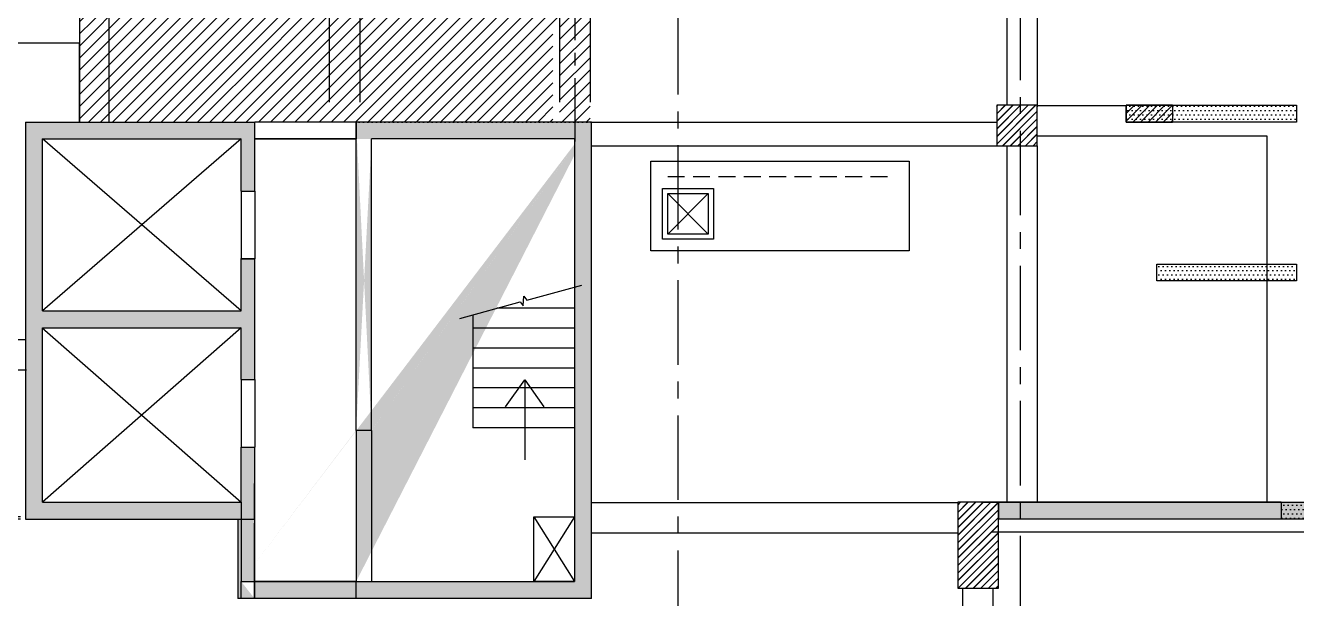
# Model space of a CAD drawing. Header units: millimetres. Extents: x -5 to 1510635, y -6 to 71285.
# Drawn here: x 253998 to 272798, y 18047 to 26536 of the extents above; entities that cross this region are included whole.
import ezdxf

# ---------------------------------------------------------------- set-up
doc = ezdxf.new("R2010")
doc.units = ezdxf.units.MM
doc.header["$LTSCALE"] = 1000
for name, pattern in [('CENTER', [2, 1.25, -0.25, 0.25, -0.25]), ('HIDDEN', [0.375, 0.25, -0.125]), ('S-BM G$0$HIDDEN', [9.524999999999999, 6.35, -3.175]), ('S-COL 1ST$0$HIDDEN', [9.524999999999999, 6.35, -3.175]), ('S-COL G$0$DASHED', [0.75, 0.5, -0.25])]:
    doc.linetypes.add(name, pattern=pattern)
for name, color, linetype in [('1', 1, 'CENTER'), ('OUT', 21, 'Continuous'), ('S-BM G$0$S-BEAM', 21, 'Continuous'), ('S-BM G$0$S-BEAMS-1', 21, 'Continuous'), ('S-BM G$0$SDIM-2', 11, 'Continuous'), ('S-COL 1ST$0$S-COL-1', 31, 'Continuous'), ('S-COL 1ST$0$S-COL-HATCH', 11, 'Continuous'), ('S-COL 1ST$0$S-RCWALL', 31, 'Continuous'), ('S-COL 1ST$0$S-RCWALL-HACH', 21, 'Continuous'), ('S-COL G$0$G RCW HACH', 11, 'Continuous'), ('S-COL G$0$S-COL-1', 31, 'Continuous'), ('S-COL G$0$S-COL-HATCH', 11, 'Continuous'), ('S-COL G$0$S-RCWALL', 31, 'Continuous'), ('S-COL G$0$S-RCWALL-HACH', 21, 'Continuous'), ('S-CUTL', 11, 'Continuous'), ('S-GRID', 11, 'CENTER'), ('S-SLAB-E', 21, 'Continuous'), ('SDIM-2', 11, 'Continuous')]:
    doc.layers.add(name, color=color, linetype=linetype)
for name, color, linetype, lineweight in [('OPENING ELE 0.09', 35, 'Continuous', 9), ('S-DIM', 11, 'Continuous', 13), ('S-HATCH', 11, 'Continuous', 13)]:
    doc.layers.add(name, color=color, linetype=linetype, lineweight=lineweight)
doc.styles.add('TEXT', font='romans.shx', dxfattribs={"width": 0.75})
doc.dimstyles.new('MET-100', dxfattribs={"dimscale": 100, "dimtxt": 2, "dimasz": 2, "dimexe": 2, "dimexo": 2, "dimgap": 0.5, "dimtad": 1, "dimdec": 0, "dimdsep": 46, "dimtxsty": 'TEXT', "dimblk1": 'OBLIQUE', "dimblk2": 'OBLIQUE', "dimsah": 1, "dimcen": 0, "dimdle": 2, "dimclrd": 11, "dimclre": 11, "dimclrt": 21, "dimadec": 0, "dimazin": 0, "dimtfac": 0.8, "dimtdec": 0, "dimtofl": 0, "dimtmove": 0, "dimatfit": 3, "dimfxl": 1, "dimtolj": 1, "dimtzin": 0, "dimarcsym": 0})
pattern_1 = [(45, (-3752773.680038596, 169692.8114796085), (-89.80256121069152, 89.80256121069154), [])]
pattern_2 = [(0, (-3752773.680038596, 169692.8114796085), (31.75, 63.5), [0, -63.5])]
pattern_3 = [(0, (0, 0), (31.75, 63.5), [0, -63.5])]

# ---------------------------------------------------------------- blocks, each defined once
blk = doc.blocks.new('_Oblique')
at = {"layer": 'OPENING ELE 0.09', "color": 0, "lineweight": -2}
blk.add_line((-0.5, -0.5), (0.5, 0.5), dxfattribs=at)
blk = doc.blocks.new('*D185')
at = {"layer": 'DEFPOINTS', "color": 0, "transparency": 16777216}
for p in [(253738.6273843782, 19225.01128530916, 3.204410703682357e-09), (254122.2900258192, 19259.51337367692, -9.92046813789652e-09), (254123.2900258192, 19225.01128530916, -1.007395000680787e-08)]:
    blk.add_point(p, dxfattribs=at)
at = {"layer": 'S-DIM', "color": 11, "lineweight": -2, "transparency": 16777216}
for p, q in [((253738.6273843782, 19259.51337367692, 3.204410703682357e-09), (253738.6273843782, 19459.51337367692, 3.204410703682357e-09)), ((253922.2900258192, 19259.51337367692, 3.204410703682357e-09), (253538.6273843782, 19259.51337367692, 3.204410703682357e-09)), ((253923.2900258192, 19225.01128530916, 3.204410703682357e-09), (253538.6273843782, 19225.01128530916, 3.204410703682357e-09)), ((253738.6273843782, 19225.01128530916, 3.204410703682357e-09), (253738.6273843782, 19025.01128530916, 3.204410703682357e-09))]:
    blk.add_line(p, q, dxfattribs=at)
at = {"layer": 'S-DIM', "color": 11, "lineweight": -2, "transparency": 16777216, "xscale": 200, "yscale": 200, "zscale": 200}
for p, rotation in [((253738.6273843782, 19259.51337367692, 3.204410703682357e-09), 270), ((253738.6273843782, 19225.01128530916, 3.204410703682357e-09), 90)]:
    blk.add_blockref('_Oblique', p, dxfattribs=dict(at, rotation=rotation))
at = {"layer": 'S-DIM', "color": 21, "transparency": 16777216, "insert": (253588.6273843782, 18981.58538167365, 3.204410703682357e-09), "char_height": 200, "attachment_point": 5, "rotation": 90, "style": 'TEXT'}
blk.add_mtext('\\A1;35', dxfattribs=at)
blk = doc.blocks.new('S-COL 1ST')
at = {"layer": 'S-COL 1ST$0$S-COL-HATCH'}
h = blk.add_hatch(dxfattribs=at)
h.set_pattern_fill('ANSI31', color=256, scale=25)
h.set_pattern_definition([(45, (14235, 11880), (-56.1266007566822, 56.12660075668221), [])])
h.paths.add_polyline_path([(4021136.345289174, -144938.8001942993), (4021736.345289174, -144938.8001942993), (4021736.345289174, -144338.8001942993), (4021136.345289174, -144338.8001942993)])
h = blk.add_hatch(dxfattribs=at)
h.set_pattern_fill('ANSI31', color=256, scale=25)
h.set_pattern_definition([(45, (0, 0), (-56.1266007566822, 56.12660075668221), [])])
h.paths.add_polyline_path([(4023736.498947617, -144338.8001942986), (4023051.498947617, -144338.8001942986), (4023051.498947617, -144588.8001942993), (4023736.498947617, -144588.8001942993)])
h = blk.add_hatch(dxfattribs=at)
h.set_pattern_fill('ANSI31', color=256, scale=25)
h.set_pattern_definition([(45, (13659.99999999907, 5415.353347488708), (-56.1266007566822, 56.12660075668221), [])])
h.paths.add_polyline_path([(4020561.345289173, -151488.8001942993), (4021161.345289173, -151488.8001942993), (4021161.345289173, -150218.4468468106), (4020561.345289173, -150218.4468468106)])
at = {"layer": 'S-COL 1ST$0$S-RCWALL-HACH'}
h = blk.add_hatch(dxfattribs=at)
h.set_pattern_fill('DOTS', color=256, scale=40)
h.set_pattern_definition(pattern_3)
h.paths.add_polyline_path([(4009961.720289057, -145611.3001942993), (4010161.720289057, -145611.3001942993), (4010161.720289057, -144588.8001942993), (4006771.720289052, -144588.8001942993), (4006771.720289052, -150468.8001942994), (4010161.591443183, -150469.2091906754), (4010161.720289058, -149401.3001942993), (4009961.720289056, -149401.3001942993), (4009961.720289056, -150218.8001942993), (4007021.720289056, -150218.8001942994), (4007021.720289057, -147633.8001942993), (4009961.720289057, -147633.8001942993), (4009961.720289056, -148401.3001942992), (4010161.720289057, -148401.3001942993), (4010161.720289057, -146611.3001942993), (4009961.720289056, -146611.3001942993), (4009961.720289057, -147383.8001942993), (4007021.720289056, -147383.8001942993), (4007021.720289057, -144838.8001942993), (4009961.720289057, -144838.8001942993)])
edge = h.paths.add_edge_path()
edge.add_line((4009961.720289057, -150218.4213454987), (4009961.720289057, -151393.4213454988))
edge.add_line((4010161.449725861, -151643.8001942994), (4009961.720289057, -151643.4213454988))
h = blk.add_hatch(dxfattribs=at)
h.set_pattern_fill('DOTS', color=256, scale=40)
h.set_pattern_definition(pattern_3)
edge = h.paths.add_edge_path()
edge.add_line((4011661.77428559, -144588.8001474747), (4011661.77428559, -144838.8023326244))
edge.add_line((4015141.77428559, -144588.7980091494), (4011661.77428559, -144588.8001474747))
edge.add_line((4014891.774285589, -144838.8001942992), (4011891.774285589, -144838.802379449))
edge.add_line((4014891.774285589, -144838.8001942992), (4014891.814697843, -151393.7980091496))
edge.add_line((4015141.755883216, -151643.8633635959), (4015141.77428559, -144588.8001942992))
edge.add_line((4011891.774285589, -149153.8002411238), (4011891.774285589, -144838.802379449))
edge.add_line((4011661.77428559, -149153.8001942992), (4011661.774285589, -144588.8001474747))
edge.add_line((4011891.77428559, -149153.8002411239), (4011661.774285591, -149153.8001942992))
edge.add_line((4009961.720289057, -151393.4213454988), (4014891.814697843, -151393.7980091496))
edge.add_line((4015141.543804433, -151643.8633597682), (4009961.720289057, -151643.4213454988))
edge.add_line((4009961.720289057, -151643.4213454988), (4009961.720289057, -151393.4213454988))
h = blk.add_hatch(dxfattribs=at)
h.set_pattern_fill('DOTS', color=256, scale=40)
h.set_pattern_definition([(0, (-1.507623314857483, -2305.376226098568), (31.75, 63.5), [0, -63.5])])
h.paths.add_polyline_path([(4023509.96978393, -146690.1518727595), (4025567.903293556, -146690.1518727654), (4025567.903293557, -146940.1518727597), (4023509.96978393, -146940.1518727595)])
h = blk.add_hatch(dxfattribs=at)
h.set_pattern_fill('DOTS', color=256, scale=40)
h.set_pattern_definition([(0, (4.999999942258, 0.3533471929840744), (31.75, 63.5), [0, -63.5])])
h.paths.add_polyline_path([(4027866.252091394, -150218.4468471063), (4025337.903293499, -150218.446847111), (4025337.9032935, -150468.4468471063), (4027866.252091395, -150478.4468471052)])
at = {"layer": 'S-COL 1ST$0$S-COL-1'}
for p, q in [((4023051.498947617, -144588.8001942993, 9.589615225965469e-09), (4023051.498947617, -144338.8001942993, 9.589615225965469e-09)), ((4023051.498947617, -144338.8001942968, 5.146230499670213e-09), (4023051.498947617, -144588.8001942993, 1.172435958103081e-08)), ((4015141.77428559, -144588.7980091494, 1.244480731055391e-08), (4011661.77428559, -144588.8001474747, 5.577955311440209e-08)), ((4011661.77428559, -144588.8001474747, 5.577955311440209e-08), (4011661.77428559, -144838.8023326244, 9.713417412034882e-08)), ((4011661.77428559, -149153.8001942992, 5.577955311428009e-08), (4011661.774285589, -144588.8001474747, 5.577955311441564e-08)), ((4015141.755883216, -151643.8633635959, -1.979854190820201e-07), (4015141.77428559, -144588.8001942992, 5.883627377251154e-08)), ((4014891.774285589, -144838.8001942992, 5.672848915374908e-08), (4011891.774285589, -144838.802379449, 5.672848915379989e-08)), ((4011891.774285589, -149153.8002411238, 5.672848915378631e-08), (4011891.774285589, -144838.802379449, 5.672848915380618e-08)), ((4014891.774285589, -144838.8001942992, 5.672848915378884e-08), (4014891.814697843, -151393.7980091496, -1.511965894915522e-07)), ((4011891.77428559, -149153.8002411239, 5.682730685099589e-09), (4011661.774285591, -149153.8001942992, 4.733794645593373e-09)), ((4025341.345289173, -150218.4468471063, 9.589615228500692e-09), (4027866.252091395, -150218.4468471063, -3.44353901019177e-08)), ((4025341.345289173, -150218.4468471016, 9.589615228461728e-09), (4025341.345289174, -150468.4468471016, 1.169739984711576e-08)), ((4027866.252091395, -150468.4468471063, -3.443539010191867e-08), (4025341.345289174, -150468.4468471012, 1.169739984711238e-08)), ((4009961.720289057, -151643.4213454988, 5.106110194604089e-08), (4009961.720289057, -151393.4213454988, 5.106110194612051e-08)), ((4009961.720289057, -151393.4213454988, 5.106110194610187e-08), (4014891.814697843, -151393.7980091496, -1.511965894915522e-07)), ((4015141.543804433, -151643.8633597682, -1.979826902597803e-07), (4009961.720289057, -151643.4213454988, 5.106110194604089e-08))]:
    blk.add_line(p, q, dxfattribs=at)
for points, elevation in [([(4021136.345289174, -144938.8001942993), (4021736.345289174, -144938.8001942993), (4021736.345289174, -144338.8001942993), (4021136.345289174, -144338.8001942993)], 1.395199557751789e-08), ([(4023051.498947617, -144338.8001942986), (4023736.498947617, -144338.8001942986), (4023736.498947617, -144588.8001942993), (4023051.498947617, -144588.8001942993)], 9.589615225965469e-09), ([(4023506.345289173, -146690.1518727595), (4025571.278798801, -146690.1518727595), (4025571.278798801, -146940.1518727595), (4023506.345289173, -146940.1518727595)], 5.567336442406677e-08), ([(4020561.345289173, -151488.8001942993), (4021161.345289173, -151488.8001942993), (4021161.345289173, -150218.4468468106), (4020561.345289173, -150218.4468468106)], 1.169739984468827e-08)]:
    blk.add_lwpolyline(points, close=True, dxfattribs=dict(at, elevation=elevation))
at = {"layer": 'S-COL 1ST$0$S-RCWALL', "linetype": 'S-COL 1ST$0$HIDDEN'}
for p, q in [((4023051.498947618, -144338.8001942968, 5.146230499671034e-09), (4025571.2787988, -144338.8001942993, 9.589615225965469e-09)), ((4025571.2787988, -144338.8001942993, 9.589615225965469e-09), (4025571.2787988, -144588.8001942993, 9.589615225965469e-09)), ((4025571.2787988, -144588.8001942993, 9.589615225965469e-09), (4023051.498947617, -144588.8001942993, 9.589615225965469e-09)), ((4009961.720289057, -145611.3001942993), (4009961.720289057, -146565.6103425858)), ((4010161.720289057, -145611.3001942993), (4010161.720289057, -146611.3001942993)), ((4009961.720289057, -148401.3001942992), (4009961.720289057, -149355.6103425857)), ((4010161.720289057, -148401.3001942992), (4010161.720289057, -149401.3001942992)), ((4009961.720289057, -150218.4213454987, 1.880588906893018e-08), (4009961.720289057, -151393.4213454988, 5.106110194610187e-08)), ((4025341.345289173, -150218.4468471063, 9.589615228500692e-09), (4021161.345289173, -150218.4468471063, 1.169739984468827e-08)), ((4010161.591443183, -150469.2091906754, -7.983455186804205e-09), (4010161.591443184, -151643.8001942994, -1.331039227849082e-08)), ((4025341.345289174, -150468.4468471012, 1.169739984711238e-08), (4021161.345289173, -150468.4468471012, 1.169739984468827e-08))]:
    blk.add_line(p, q, dxfattribs=at)
at = {"layer": 'S-COL 1ST$0$S-RCWALL'}
for p, q in [((4006771.720289052, -144588.8001942993, 2.528651796695846e-08), (4010161.720289057, -144588.8001942993, 9.048614370923496e-09)), ((4006771.720289052, -144588.8001942993, -1.327836072010957e-08), (4006771.720289053, -150468.8001942994, -1.327836072010957e-08)), ((4010161.720289057, -145611.3001942993), (4010161.720289057, -144588.8001942993, 2.307891094867074e-08)), ((4007021.720289056, -147383.8001942993, -2.251210721471711e-08), (4007021.720289056, -144838.8001942993, 2.277218896879428e-08)), ((4007021.720289057, -144838.8001942993, -1.581623502414743e-09), (4009961.720289057, -144838.8001942993, -1.581623502414743e-09)), ((4009961.720289057, -145611.3001942993), (4009961.720289057, -144838.8001942993, 2.277218896879408e-08)), ((4009961.720289057, -145611.3001942993), (4010161.720289057, -145611.3001942993)), ((4009961.720289057, -147383.8001942993), (4009961.720289056, -146611.3001942993, 1.317501760894576e-08)), ((4009961.720289057, -146611.3001942993), (4010161.720289057, -146611.3001942993)), ((4010161.720289057, -148401.3001942993), (4010161.720289057, -146611.3001942993, 1.317501760894574e-08)), ((4007021.720289056, -147383.8001942993, -2.286797594700846e-08), (4009961.720289057, -147383.8001942993, -2.286797594700846e-08)), ((4007021.720289056, -150218.8001942994, 1.881628894017432e-08), (4007021.720289057, -147633.8001942993, -2.319946115485848e-08)), ((4007021.720289057, -147633.8001942993, -2.286797594700846e-08), (4009961.720289057, -147633.8001942993, -2.286797594700846e-08)), ((4009961.720289056, -148401.3001942993), (4009961.720289057, -147633.8001942993, -1.172420634730969e-09)), ((4009961.720289056, -148401.3001942992), (4010161.720289057, -148401.3001942992)), ((4009961.720289057, -150218.8001942993, 1.881628894017423e-08), (4009961.720289056, -149401.3001942993, -3.169458462619869e-09)), ((4009961.720289057, -149401.3001942993), (4010161.720289058, -149401.3001942993)), ((4010161.591443183, -150469.2091906754, -7.983455186807423e-09), (4010161.720289057, -149401.3001942993, -3.169458462619902e-09)), ((4007021.720289056, -150218.8001942987, -1.101807628740856e-08), (4009961.720289056, -150218.8001942993)), ((4006771.720289052, -150468.8001942994, -1.327836071049405e-08), (4010161.591443183, -150469.2091906754, -7.983455186804205e-09))]:
    blk.add_line(p, q, dxfattribs=at)

msp = doc.modelspace()

# ---------------------------------------------------------------- hatches: boundary and pattern name
at = {"layer": 'S-COL G$0$S-COL-HATCH'}
h = msp.add_hatch(dxfattribs=at)
h.set_pattern_fill('ANSI31', color=256, scale=25)
h.set_pattern_definition([(45, (-3738538.680038596, 181572.8114796085), (-56.1266007566822, 56.12660075668221), [])])
h.paths.add_polyline_path([(268362.665250578, 24754.01128530921), (268962.665250578, 24754.01128530921), (268962.665250578, 25354.01128530921), (268362.665250578, 25354.01128530921)])
h = msp.add_hatch(dxfattribs=at)
h.set_pattern_fill('ANSI31', color=256, scale=25)
h.set_pattern_definition([(45, (-3739113.680038597, 175108.1648270972), (-56.1266007566822, 56.12660075668221), [])])
h.paths.add_polyline_path([(267787.6652505771, 18204.01128530921), (268387.6652505771, 18204.01128530921), (268387.6652505771, 19474.36463279789), (267787.6652505771, 19474.36463279789)])
at = {"layer": 'S-COL G$0$S-RCWALL-HACH'}
h = msp.add_hatch(dxfattribs=at)
h.set_pattern_fill('DOTS', color=256, scale=40)
h.set_pattern_definition([(0, (-3752773.812156667, 169738.7869319702), (31.75, 63.5), [0, -63.5])])
h.paths.add_polyline_path([(270277.8189090212, 25354.01128531172), (272795.5987602044, 25354.01128530336), (272795.5987602049, 25104.01128530907), (270277.8189090212, 25104.01128531049)])
h = msp.add_hatch(dxfattribs=at)
h.set_pattern_fill('DOTS', color=256, scale=40)
h.set_pattern_definition(pattern_2)
h.paths.add_polyline_path([(257188.0402504607, 24081.51128530921), (257388.0402504611, 24081.51128530921), (257388.0402504611, 25104.01128530921), (253998.0402504565, 25104.01128530921), (253998.040250456, 19224.01128530916), (257138.0402504602, 19224.01128530921), (257138.0402504602, 18049.01128530916), (257387.7696872648, 18049.01128530916), (257388.0402504616, 20291.51128530921), (257188.0402504602, 20291.51128530921), (257188.0402504602, 19474.01128530921), (254248.0402504602, 19474.01128530916), (254248.0402504607, 22059.01128530924), (257188.0402504607, 22059.01128530924), (257188.0402504602, 21291.5112853093), (257388.0402504607, 21291.51128530921), (257388.0402504611, 23081.51128530921), (257188.0402504602, 23081.51128530921), (257188.0402504607, 22309.01128530921), (254248.0402504602, 22309.01128530921), (254248.0402504607, 24854.01128530921), (257188.0402504611, 24854.01128530921)])
h = msp.add_hatch(dxfattribs=at)
h.set_pattern_fill('DOTS', color=256, scale=40)
h.set_pattern_definition(pattern_2)
h.paths.add_polyline_path([(257388.0402504611, 25104.01128530921), (253998.0402504565, 25104.01128530921), (253998.0402504565, 25052.68757016392), (257388.0402504611, 25052.68757016392)])
h = msp.add_hatch(dxfattribs=at)
h.set_pattern_fill('DOTS', color=256, scale=40)
h.set_pattern_definition(pattern_2)
edge = h.paths.add_edge_path()
edge.add_line((258888.0942469943, 25104.01133213384), (258888.0942469943, 24854.00914698414))
edge.add_line((262368.0942469943, 25104.01347045909), (258888.0942469943, 25104.01133213384))
edge.add_line((262118.0942469934, 24854.01128530933), (259118.0942469934, 24854.00910015951))
edge.add_line((262118.0942469934, 24854.01128530933), (262118.1346592466, 18299.01347045897))
edge.add_line((262368.0758446199, 18048.94811601262), (262368.0942469938, 25104.01128530933))
edge.add_line((259118.0942469934, 20539.0112384847), (259118.0942469934, 24854.00910015951))
edge.add_line((258888.0942469943, 20539.01128530933), (258888.0942469934, 25104.01133213384))
edge.add_line((259118.0942469938, 20539.01123848467), (258888.0942469948, 20539.0112853093))
edge.add_line((258888.0942469943, 18299.01128530916), (262118.1346592466, 18299.01347045897))
edge.add_line((262367.8637658368, 18048.94811984035), (258888.0942469943, 18049.01128530916))
edge.add_line((258888.0942469943, 18049.01128530916), (258888.0942469943, 18299.01128530916))
h = msp.add_hatch(dxfattribs=at)
h.set_pattern_fill('DOTS', color=256, scale=40)
h.set_pattern_definition(pattern_2)
h.paths.add_polyline_path([(262368.0942469994, 25104.01347045909), (258888.0942469934, 25104.01133213384), (258888.0942469934, 25052.68757016392), (262368.0941131213, 25052.68757016392)])
h = msp.add_hatch(dxfattribs=at)
h.set_pattern_fill('DOTS', color=256, scale=40)
h.set_pattern_definition([(0, (-3752768.680038654, 169693.1648268015), (31.75, 63.5), [0, -63.5])])
h.paths.add_polyline_path([(275092.5720527983, 19474.3646325022), (268387.6652505762, 19474.36463248971), (268387.6652505771, 19224.36463250776), (275092.5720527988, 19214.36463250336)])
at = {"layer": 'S-HATCH'}
h = msp.add_hatch(dxfattribs=at)
h.set_pattern_fill('ANSI31', color=256, scale=40)
h.set_pattern_definition(pattern_1)
h.paths.add_polyline_path([(259462.665250578, 28961.49650324089), (258942.2951176307, 28961.49650324089), (258941.9693910657, 26504.01128530921), (259462.665250578, 26504.01128530921)])
h.paths.add_polyline_path([(258942.2951176307, 28961.49650324089), (258492.2951136781, 28961.49650324089), (258491.9693871132, 26504.01128530921), (258941.9693910657, 26504.01128530921)])
h.paths.add_polyline_path([(258492.2951136781, 28961.49650324089), (256736.0073881914, 28961.49650324089), (256736.0073881918, 27252.10902746953), (255237.6652505785, 27252.10902746953), (255237.6652505785, 26504.01128530921), (258491.9693871132, 26504.01128530921)])
h.paths.add_polyline_path([(254987.6652505785, 27252.10902746953), (254797.665250579, 27252.10902746953), (254797.6652505785, 26504.01128530921), (254987.6652505785, 26504.01128530921)])
h.paths.add_polyline_path([(254987.6652505785, 26504.01128530921), (254797.6652505785, 26504.01128530921), (254797.6652505785, 26179.01128530863), (254987.6652505785, 26179.01128530863)])
h.paths.add_polyline_path([(254987.6652505785, 26179.01128530863), (254797.6652505785, 26179.01128530863), (254797.6652505785, 25929.01128530863), (254987.6652505785, 25929.01128530863)])
h.paths.add_polyline_path([(254987.6652505785, 25929.01128530863), (254797.6652505785, 25929.01128530863), (254797.665250578, 25104.01128530921), (254987.6652505785, 25104.01128530921)])
h.paths.add_polyline_path([(255237.6652505785, 25929.01128530863), (254987.6652505785, 25929.01128530863), (254987.6652505785, 25104.01128530921), (255237.6652505785, 25104.01128530921)])
h.paths.add_polyline_path([(255237.6652505785, 26179.01128530863), (254987.6652505785, 26179.01128530863), (254987.6652505785, 25929.01128530863), (255237.6652505785, 25929.01128530863)])
h.paths.add_polyline_path([(255237.6652505785, 26504.01128530921), (254987.6652505785, 26504.01128530921), (254987.6652505785, 26179.01128530863), (255237.6652505785, 26179.01128530863)])
h.paths.add_polyline_path([(258491.9263100955, 26179.01128530863), (255237.6652505785, 26179.01128530863), (255237.6652505785, 25929.01128530863), (258491.8931739284, 25929.01128530863)])
h.paths.add_polyline_path([(258491.8931739284, 25929.01128530863), (255237.6652505785, 25929.01128530863), (255237.6652505785, 25104.01128530921), (257388.0402504611, 25104.01128530921), (258491.7838345627, 25104.086629336)])
h.paths.add_polyline_path([(258941.893177881, 25929.01128530863), (258491.8931739284, 25929.01128530863), (258491.7838245826, 25104.01133213384), (258888.0942469934, 25104.01133213384), (258941.7838285394, 25104.01136512402)])
h.paths.add_polyline_path([(259462.665250578, 25929.01128530863), (258941.893177881, 25929.01128530863), (258941.7838285394, 25104.01136512402), (259462.665250578, 25104.01168518548)])
h.paths.add_polyline_path([(259462.665250578, 26179.01128530863), (258941.9263140481, 26179.01128530863), (258941.893177881, 25929.01128530863), (259462.665250578, 25929.01128530863)])
h.paths.add_polyline_path([(258941.9263140481, 26179.01128530863), (258491.9263100955, 26179.01128530863), (258491.8931739284, 25929.01128530863), (258941.893177881, 25929.01128530863)])
h.paths.add_polyline_path([(258941.9693910657, 26504.01128530921), (258491.9693871132, 26504.01128530921), (258491.9263100955, 26179.01128530863), (258941.9263140481, 26179.01128530863)])
h.paths.add_polyline_path([(259462.665250578, 26504.01128530921), (258941.9693910657, 26504.01128530921), (258941.9263140481, 26179.01128530863), (259462.665250578, 26179.01128530863)])
h.paths.add_polyline_path([(261797.665250578, 26504.01128530921), (259462.665250578, 26504.01128530921), (259462.665250578, 26179.01128530863), (261797.665250578, 26179.01128530863)])
h.paths.add_polyline_path([(261797.665250578, 26179.01128530863), (259462.665250578, 26179.01128530863), (259462.665250578, 25929.01128530863), (261797.665250578, 25929.01128530863)])
h.paths.add_polyline_path([(261797.665250578, 25929.01128530863), (259462.665250578, 25929.01128530863), (259462.665250578, 25104.01168518548), (261797.665250578, 25104.01311995252)])
h.paths.add_polyline_path([(262347.665250578, 25929.01128530863), (261897.665250578, 25929.01128530863), (261897.665250578, 25104.01318139868), (262347.665250578, 25104.01345790626)])
h.paths.add_polyline_path([(262347.665250578, 26179.01128530863), (261897.665250578, 26179.01128530863), (261897.665250578, 25929.01128530863), (262347.665250578, 25929.01128530863)])
h.paths.add_polyline_path([(262347.665250578, 26504.01128530921), (261897.665250578, 26504.01128530921), (261897.665250578, 26179.01128530863), (262347.665250578, 26179.01128530863)])
h.paths.add_polyline_path([(261797.6652505776, 27229.49559036293), (260315.173491689, 27229.4955903627), (260315.173774038, 28961.49650324089), (259462.665250578, 28961.49650324089), (259462.665250578, 26504.01128530921), (261797.665250578, 26504.01128530921)])
h.paths.add_polyline_path([(262347.665250578, 27229.49559036293), (261897.6652505771, 27229.49559036293), (261897.665250578, 26504.01128530921), (262347.665250578, 26504.01128530921)])
h.paths.add_polyline_path([(261897.665250579, 27229.49559036293), (261797.665250578, 27229.49559036293), (261797.665250578, 26504.01128530921), (261897.665250578, 26504.01128530921)])
h = msp.add_hatch(dxfattribs=at)
h.set_pattern_fill('ANSI31', color=256, scale=40)
h.set_pattern_definition(pattern_1)
h.paths.add_polyline_path([(254987.6652505785, 26504.01128530921), (255237.665250579, 26504.01128530921), (255237.665250579, 27249.085580563), (254987.6652505785, 27249.085580563)])
h.paths.add_polyline_path([(255237.665250579, 26504.01128530921), (255237.665250579, 26179.01128530863), (258491.9267108376, 26179.01128530863), (258491.9697878552, 26504.01128530921)])

# ---------------------------------------------------------------- linework, layer by layer
at = {"layer": '1'}
for p, q in [((263647.6652561011, 40761.34151466348, 2.248672862820649e-08), (263647.6652561011, 9728.520735072962, 2.248672862820649e-08)), ((268714.4133769265, 15724.68265360687, 3.152979699633496e-08), (268714.4133769265, 34308.79177639436, 3.152979699633496e-08))]:
    msp.add_line(p, q, dxfattribs=at)
at = {"layer": 'OUT', "color": 11}
for p, q in [((264097.2017984652, 24046.5710675962, 3.204410703682357e-09), (263497.2017984652, 23446.5710675962, 3.204410703682357e-09)), ((263497.2017984652, 24046.5710675962, 3.204410703682357e-09), (264097.2017984652, 23446.5710675962, 3.204410703682357e-09))]:
    msp.add_line(p, q, dxfattribs=at)
at = {"layer": 'OUT', "elevation": 3.204410703682357e-09}
for points in [[(263422.2017984652, 24121.5710675962), (264172.2017984652, 24121.5710675962), (264172.2017984652, 23371.5710675962), (263422.2017984652, 23371.5710675962)], [(263497.2017984652, 24046.5710675962), (264097.2017984652, 24046.5710675962), (264097.2017984652, 23446.5710675962), (263497.2017984652, 23446.5710675962)]]:
    msp.add_lwpolyline(points, close=True, dxfattribs=at)
at = {"layer": 'S-BM G$0$S-BEAM', "linetype": 'S-BM G$0$HIDDEN'}
for p, q in [((255237.665250579, 25100.98783840268, 1.603464811188372e-08), (255237.665250579, 31750.98783840268, -1.763465641060152e-09)), ((258492.6652466264, 31750.98783840268, -1.763057276637146e-09), (258491.7838345632, 25101.06318242947, 4.376612806135877e-08)), ((258942.665250579, 31750.98783840268, -1.763465641060152e-09), (258941.7838309268, 25101.00592650785, 4.376610911705864e-08)), ((261897.6652505785, 31750.98783840268, -1.067914098986179e-08), (261897.6652505785, 25100.9900235525)), ((262347.665250578, 31750.98783840268, -1.067914098986179e-08), (262347.6652505785, 25100.99002355244)), ((268512.4439041536, 28185.98783840289, -3.884930209694843e-08), (268512.4439041541, 25350.98783840265, -4.081237325514763e-08)), ((249127.7041936308, 26279.01128530919, 1.093723279832601e-08), (254797.6652505785, 26279.0112853091, 1.320401836354947e-08)), ((254797.6652505785, 25100.98783840268, 6.846768074305477e-08), (254797.6652505785, 26275.98783840259, 4.856756038786588e-08)), ((258491.7838345632, 25101.06318242947, 5.09655842604897e-08), (257388.0402504616, 25100.98783840268, 2.13154453076072e-08)), ((262363.0941136373, 25100.98803843959, 5.571212701649773e-08), (268362.6652505785, 25100.98803843959, 1.218852993645774e-08)), ((258888.0942469943, 24850.98565325298, 5.401608747338184e-08), (257388.0402504616, 24850.98565325298, 1.567263047334319e-08)), ((268962.6652505785, 24900.98783840271, -4.657577040879111e-09), (272359.6652505785, 24900.98783840271, 1.200232605473911e-09)), ((272359.6652505785, 24900.98783840271, 1.200232605473911e-09), (272359.6652505785, 19471.34118559567, -1.889938071762702e-08)), ((262363.0933134873, 24750.98803844172, 4.754800766432498e-08), (268512.5987602063, 24750.98783840187, -5.783241637053273e-08)), ((268962.5987602063, 24750.98783840187, 5.701489093458933e-09), (268962.5987602063, 19471.34118589136, 7.809273712181739e-09)), ((249127.7041936317, 21886.30861091695, 1.782776189844462e-09), (253998.0402504574, 21886.30861091736, -1.504182636116924e-08)), ((249963.1311455053, 21436.30861091867, 9.933934192416688e-09), (254014.4770259541, 21436.30861091867, 9.933934192416688e-09)), ((262363.0792317903, 19471.34138596887, -9.613087703139659e-08), (267787.6652505776, 19471.34118589136, 9.933934203628122e-09)), ((268512.5987602063, 19471.34118589055, 7.809273712190738e-09), (268137.6652505776, 19471.34118589136, 9.933934203628122e-09)), ((262363.0780346883, 19022.51223635185, -1.083451928523181e-07), (267787.6652505776, 19021.34118559648, 9.933934203628122e-09)), ((274642.572052856, 19031.06098484818, 7.48792082457997e-09), (268137.6652505776, 19031.06098484818, 9.933934203628122e-09)), ((267862.6652505785, 13470.98783840268, 7.82614958490531e-09), (267862.6652505785, 18205.98783840268, 9.933934203628122e-09)), ((268312.6652505785, 13470.98783840268, 7.82614958490531e-09), (268312.6652505785, 18205.98783840268, 9.933934203628122e-09))]:
    msp.add_line(p, q, dxfattribs=at)
at = {"layer": 'S-BM G$0$S-BEAM'}
for p, q in [((268962.6652461533, 28415.98783840268, -4.277272635975152e-08), (268962.6652505785, 25329.8551201963, 1.218852993645774e-08)), ((268962.6652505785, 25350.98783840268, 1.218852993645774e-08), (270279.8189090216, 25350.98783840265, 2.903463691379374e-08)), ((268512.5987602063, 24750.98783840187, -5.783241637053273e-08), (268512.5987602063, 19471.34118589055, 7.809273712190738e-09))]:
    msp.add_line(p, q, dxfattribs=at)
at = {"layer": 'S-BM G$0$S-BEAMS-1'}
msp.add_line((272357.6652505734, 19471.34118588723, 7.900807950429715e-09), (268962.5987602063, 19471.34118588723, 7.80927371218338e-09), dxfattribs=at)
at = {"layer": 'S-BM G$0$SDIM-2'}
for p, q in [((260613.0942470665, 22248.30277659104, 5.496502351266421e-08), (260613.0942470637, 20575.9878384028, 5.496502351266421e-08)), ((262113.0942469943, 22346.43672639638, 6.553223255528284e-08), (260971.7422944606, 22346.43672639638, 6.553223255528284e-08)), ((262113.0942469943, 22051.43672639638, 6.553223255528284e-08), (260613.0942470646, 22051.43672639638, 6.553223255528284e-08)), ((262113.0942469943, 21756.43672639638, 6.553223255528284e-08), (260613.0942470646, 21756.43672639638, 6.553223255528284e-08)), ((262113.0942469943, 21461.43672639638, 6.553223255528284e-08), (260613.0942470646, 21461.43672639638, 6.553223255528284e-08)), ((262113.0942469943, 21166.43672639638, 6.553223255528284e-08), (260613.0942470646, 21166.43672639638, 6.553223255528284e-08)), ((262113.0942469943, 20871.43672639638, 6.553223255528284e-08), (260613.0942470646, 20871.43672639638, 6.553223255528284e-08)), ((262113.0942469943, 20575.9878384028, 6.553223255528318e-08), (260613.0942470646, 20575.9878384028, 6.553223255528318e-08))]:
    msp.add_line(p, q, dxfattribs=at)
at = {"layer": 'S-BM G$0$SDIM-2', "linetype": 'Continuous', "elevation": 5.496502351266421e-08}
msp.add_lwpolyline([(260420.1853574287, 22195.51868525048), (261314.8670246155, 22440.32315709267), (261357.1085232483, 22380.66956619403), (261369.0799708949, 22526.36879363886), (261411.3214694337, 22466.71520276525), (262227.2952215612, 22689.98346761626)], dxfattribs=at)
at = {"layer": 'S-COL G$0$G RCW HACH', "color": 31, "linetype": 'S-COL G$0$DASHED', "ltscale": 10}
for p, q in [((258888.0942469934, 25104.01133213384, 5.898396381809604e-08), (257388.0402504611, 25104.01133213384, 2.628332270925709e-08)), ((258888.0942469943, 24854.00914698414, 1.003385848240312e-07), (257388.0402504611, 24854.00910015951, 2.06405068180857e-08)), ((257188.0402504607, 24081.51128530921, 3.204410703682337e-09), (257188.0402504602, 23081.51128530921, 1.637942831262812e-08)), ((257388.0402504611, 24081.51128530921, 3.204410703682337e-09), (257388.0402504611, 23081.51128530921, 3.204410703682357e-09)), ((257188.0402504607, 21291.5112853093, 3.204410703699331e-09), (257188.0402504602, 20291.5112853093, 1.637942831264511e-08)), ((257388.0402504611, 21291.5112853093, 3.204410703699331e-09), (257388.0402504611, 20291.5112853093, 3.204410703699351e-09)), ((258888.0942469948, 20539.0112853093, 7.93820534927573e-09), (258888.0942469943, 18299.01128530916, -1.007395000673158e-08)), ((259118.0942469934, 20539.0112384847, 5.993289985746866e-08), (259118.0950858645, 18299.01144090667, -1.989466562219268e-08)), ((258888.0942469943, 18299.01128530916, -1.007395000673158e-08), (257387.7998722257, 18299.19229955258, -8.946166097219414e-09)), ((258888.0942469943, 18049.01128530916, -1.00739500068112e-08), (257387.7696872648, 18049.01128530916, -1.007395000681121e-08))]:
    msp.add_line(p, q, dxfattribs=at)
at = {"layer": 'S-COL G$0$S-COL-1'}
for p, q in [((270277.8189090212, 25104.01128530921, 1.279402592964783e-08), (270277.8189090212, 25354.01128530921, 1.279402592964783e-08)), ((270963.1581325341, 25354.01128530921, 1.492496608330342e-08), (270277.8189090216, 25354.01128530921, 1.492496608330342e-08)), ((270277.8189090216, 25354.01128530921, 1.492496608330342e-08), (270277.8189090212, 25104.01128530921, 1.492877028471317e-08)), ((270963.1581325336, 25354.01128530921, 1.492496608330426e-08), (270277.8189090212, 25354.01128530921, 1.492496608330426e-08)), ((270277.8189090212, 25104.01128530921, 1.279402592964783e-08), (270277.8189090212, 25354.01128530921, 1.279402592964783e-08)), ((270277.8189090212, 25354.01128531172, 8.350641203352571e-09), (270277.8189090212, 25104.01128530921, 1.492877028471317e-08)), ((270963.1581325336, 25354.01128530921, 1.492496608330426e-08), (272797.5987602044, 25354.01128530921, 1.279402592964783e-08)), ((270963.1581325336, 25354.01128530921, 1.492496608330426e-08), (270963.1581325341, 25354.01128530921, 1.492496608330342e-08)), ((272797.5987602044, 25354.01128530921, 1.279402592964783e-08), (272797.5987602044, 25104.01128530921, 1.279402592964783e-08)), ((262368.0942469943, 25104.01347045909, 1.564921801423626e-08), (258888.0942469943, 25104.01133213384, 5.898396381808445e-08)), ((258888.0942469943, 25104.01133213384, 5.898396381808445e-08), (258888.0942469943, 24854.00914698414, 1.003385848240312e-07)), ((258888.0942469943, 20539.01128530933, 5.898396381796245e-08), (258888.0942469934, 25104.01133213384, 5.8983963818098e-08)), ((262368.0758446199, 18048.94811601262, -1.947810083783378e-07), (262368.0942469938, 25104.01128530933, 6.20406844761939e-08)), ((272797.5987602044, 25104.01128530921, 1.279402592964783e-08), (270277.8189090212, 25104.01128530921, 1.279402592964783e-08)), ((270277.8189090212, 25104.01128530921, 1.492877028471317e-08), (270963.1581325336, 25104.01128530921, 1.492877028471317e-08)), ((262118.0942469934, 24854.01128530933, 5.993289985743144e-08), (259118.0942469934, 24854.00910015951, 5.993289985748224e-08)), ((259118.0942469934, 20539.0112384847, 5.993289985746866e-08), (259118.0942469934, 24854.00910015951, 5.993289985748854e-08)), ((262118.0942469934, 24854.01128530933, 5.99328998574712e-08), (262118.1346592466, 18299.01347045897, -1.479921787878698e-07)), ((259118.0942469938, 20539.01123848467, 8.887141388781946e-09), (258888.0942469948, 20539.0112853093, 7.93820534927573e-09)), ((268387.6652505762, 19474.36463248971, 1.27940259298554e-08), (275092.5720527988, 19474.3646325022, -3.123097939823535e-08)), ((268387.6652505766, 19474.36463250688, 1.279402592971659e-08), (268387.6652505771, 19224.36463250688, 1.490181054837063e-08)), ((275092.5720527988, 19224.36463250223, -3.123097939823631e-08), (268387.6652505771, 19224.36463248974, 1.490181054851622e-08)), ((258888.0942469943, 18299.01128530916, -1.007395000675021e-08), (262118.1346592466, 18299.01347045897, -1.479921787878698e-07)), ((258888.0942469943, 18049.01128530916, -1.00739500068112e-08), (258888.0942469943, 18299.01128530916, -1.007395000673158e-08)), ((262367.8637658368, 18048.94811984035, -1.947782795560979e-07), (258888.0942469943, 18049.01128530916, -1.00739500068112e-08))]:
    msp.add_line(p, q, dxfattribs=at)
for points, elevation in [([(268362.665250578, 24754.01128530921), (268962.665250578, 24754.01128530921), (268962.665250578, 25354.01128530921), (268362.665250578, 25354.01128530921)], 1.715640628120025e-08), ([(267787.6652505771, 18204.01128530921), (268387.6652505771, 18204.01128530921), (268387.6652505771, 19474.36463279789), (267787.6652505771, 19474.36463279789)], 1.490181054837063e-08)]:
    msp.add_lwpolyline(points, close=True, dxfattribs=dict(at, elevation=elevation))
at = {"layer": 'S-COL G$0$S-RCWALL'}
for p, q in [((253998.0402504565, 25104.01128530921, 2.849092867064082e-08), (257388.0402504611, 25104.01128530921, 1.225302507460585e-08)), ((253998.0402504565, 25104.01128530921, -1.007395001642721e-08), (253998.040250457, 19224.01128530916, -1.007395001642721e-08)), ((257388.0402504611, 24081.51128530921, 3.204410703682337e-09), (257388.0402504611, 25104.01128530921, 2.628332165235309e-08)), ((254248.0402504602, 22309.01128530921, -1.930769651103475e-08), (254248.0402504597, 24854.01128530921, 2.597659967247664e-08)), ((254248.0402504607, 24854.01128530921, 1.622787201267614e-09), (257188.0402504607, 24854.01128530921, 1.622787201267614e-09)), ((257188.0402504611, 24081.51128530921, 3.204410703682357e-09), (257188.0402504611, 24854.01128530921, 2.597659967247644e-08)), ((257188.0402504607, 24081.51128530921, 3.204410703682337e-09), (257388.0402504611, 24081.51128530921, 3.204410703682337e-09)), ((257188.0402504611, 22309.01128530921, 2.338712048828044e-09), (257188.0402504602, 23081.51128530921, 1.637942831262812e-08)), ((257188.0402504607, 23081.51128530921, 3.204410703682357e-09), (257388.0402504611, 23081.51128530921, 3.204410703682357e-09)), ((257388.0402504607, 21291.51128530921, 3.204410703682357e-09), (257388.0402504611, 23081.51128530921, 1.63794283126281e-08)), ((254248.0402504602, 22309.01128530921, -1.966356524332611e-08), (257188.0402504607, 22309.01128530921, -1.966356524332611e-08)), ((254248.0402504602, 19474.01128530916, 2.202069964385668e-08), (254248.0402504607, 22059.01128530924, -1.999505045117612e-08)), ((254248.0402504607, 22059.01128530924, -1.966356524332611e-08), (257188.0402504607, 22059.01128530924, -1.966356524332611e-08)), ((257188.0402504602, 21291.51128530921, 3.20441070368239e-09), (257188.0402504607, 22059.01128530924, 2.031990068951388e-09)), ((257188.0402504602, 21291.5112853093, 3.204410703699331e-09), (257388.0402504607, 21291.5112853093, 3.204410703699331e-09)), ((257188.0402504607, 19474.01128530919, 2.202069964385659e-08), (257188.0402504602, 20291.51128530921)), ((257188.0402504611, 20291.51128530921, 3.204410703682357e-09), (257388.0402504616, 20291.51128530921, 3.204410703682357e-09)), ((257387.7696872648, 18049.01128530916, -1.007395000681121e-08), (257388.0402504607, 20291.51128530921)), ((254248.0402504597, 19474.01128530985, -7.813665583726203e-09), (257188.0402504602, 19474.01128530921, 2.676679510633701e-09)), ((253998.040250456, 19224.01128530916, -1.00739500068117e-08), (257138.0402504602, 19224.01128530921, 2.814556287594291e-09)), ((257138.0402504602, 19224.01128530921, 2.814556287594291e-09), (257138.0402504602, 18049.01128530916, 3.506976916476599e-08)), ((257387.7696872648, 18049.01128530916, -1.007395000681121e-08), (257138.0402504602, 18049.01128530916, 3.506976916471856e-08))]:
    msp.add_line(p, q, dxfattribs=at)
at = {"layer": 'S-CUTL'}
for p, q in [((257188.0402504616, 22309.01128530921, -1.966356524331467e-08), (254248.0402504607, 24854.01128530921, 1.622787201267614e-09)), ((257188.0402504616, 24854.01128530927, -2.27310252699206e-08), (254248.0402504602, 22309.01128530921, -1.966356524332611e-08)), ((254245.7338629119, 22059.01128530921, -1.966356524331467e-08), (257188.0402504616, 19474.01128530921, -2.333112827331627e-09)), ((257188.0402504616, 22059.01128530921, -1.966356524331467e-08), (254248.0402504597, 19474.01128530985, -7.813665583726203e-09)), ((261518.0941439397, 19259.01329349948, -1.479921780037539e-07), (262118.1346592466, 18299.01349945471, -1.479921778681214e-07)), ((262118.0941439402, 19259.01329349948, -1.479921780037539e-07), (261518.0947846939, 18299.01309177995, -1.479921780037539e-07))]:
    msp.add_line(p, q, dxfattribs=at)
at = {"layer": 'S-CUTL', "color": 21, "elevation": -1.479921780037539e-07}
msp.add_lwpolyline([(261518.0941439397, 19259.01329349948), (262118.0941439402, 19259.01329349948), (262118.1346592466, 18299.01349521906), (261518.0947846939, 18299.01309177995)], close=True, dxfattribs=at)
at = {"layer": 'S-DIM'}
for p, q in [((257188.0402504611, 24081.51128530921, 3.204410703682357e-09), (257188.0402504611, 23081.51128530921, 3.204410703682357e-09)), ((257188.0402504607, 21291.51128530933, 3.204410703699331e-09), (257188.0402504602, 20291.51128530933, 1.637942831264511e-08))]:
    msp.add_line(p, q, dxfattribs=at)
at = {"layer": 'S-DIM', "elevation": -1.479921795617212e-07}
msp.add_lwpolyline([(262118.1346773701, 18299.01347045897), (261518.0941439397, 18299.01347045897), (261518.0941439397, 19259.01329349948), (262118.1346773701, 19259.01329349948)], close=True, dxfattribs=at)
at = {"layer": 'S-GRID', "ltscale": 0.75}
msp.add_line((262122.6652505776, 31754.01128530921, -5.711264645119283e-09), (262122.6652505776, 24724.52945367794, -5.711264645119283e-09), dxfattribs=at)
at = {"layer": 'S-SLAB-E'}
msp.add_line((254797.665250579, 27252.10902746953, 3.747849719014699e-08), (254797.665250578, 25104.01128530921, 7.343555708779729e-08), dxfattribs=at)
at = {"layer": 'S-SLAB-E', "color": 11, "linetype": 'HIDDEN'}
msp.add_line((263497.1929855003, 24296.1443504839, 3.204410703682357e-09), (266817.6694973009, 24296.1443504839, 3.204410703682357e-09), dxfattribs=at)
at = {"layer": 'S-SLAB-E', "elevation": 3.204410703682357e-09}
msp.add_lwpolyline([(263247.197180904, 24526.15347414219), (267067.6694973009, 24526.08376019041), (267067.6694973009, 23196.57310149842), (263247.1972349547, 23196.57310149842)], close=True, dxfattribs=at)

# ---------------------------------------------------------------- block references
msp.add_blockref('S-COL 1ST', (-3752773.680038597, 169692.2908430853, 1.169090117171265e-08))

# ---------------------------------------------------------------- dimensions: what is measured, and where the dimension line sits
at = {"layer": 'S-DIM'}
dim = msp.add_linear_dim(base=(253738.6273843782, 19225.01128530916, 3.204410703682357e-09), p1=(254122.2900258192, 19259.51337367692, -9.92046813789652e-09), p2=(254123.2900258192, 19225.01128530916, -1.007395000680787e-08), angle=90, dimstyle='MET-100', override={"dimtmove": 1}, dxfattribs=at)
dim.commit()
dim.dimension.update_dxf_attribs({"geometry": '*D185', "text_midpoint": (253738.6273843782, 18981.58538167365, 3.204410703682357e-09), "dimtype": 160})

# ---------------------------------------------------------------- leaders
at = {"layer": 'SDIM-2'}
msp.add_leader([(261382.3691537926, 21287.3249283373, 3.204410703682357e-09), (261382.3691537926, 20104.55576154916, 3.204410703682357e-09)], dimstyle='MET-100', override={"dimasz": 4, "dimtad": 0, "dimldrblk": 'Open90'}, dxfattribs=at)

doc.saveas('drawing.dxf')
